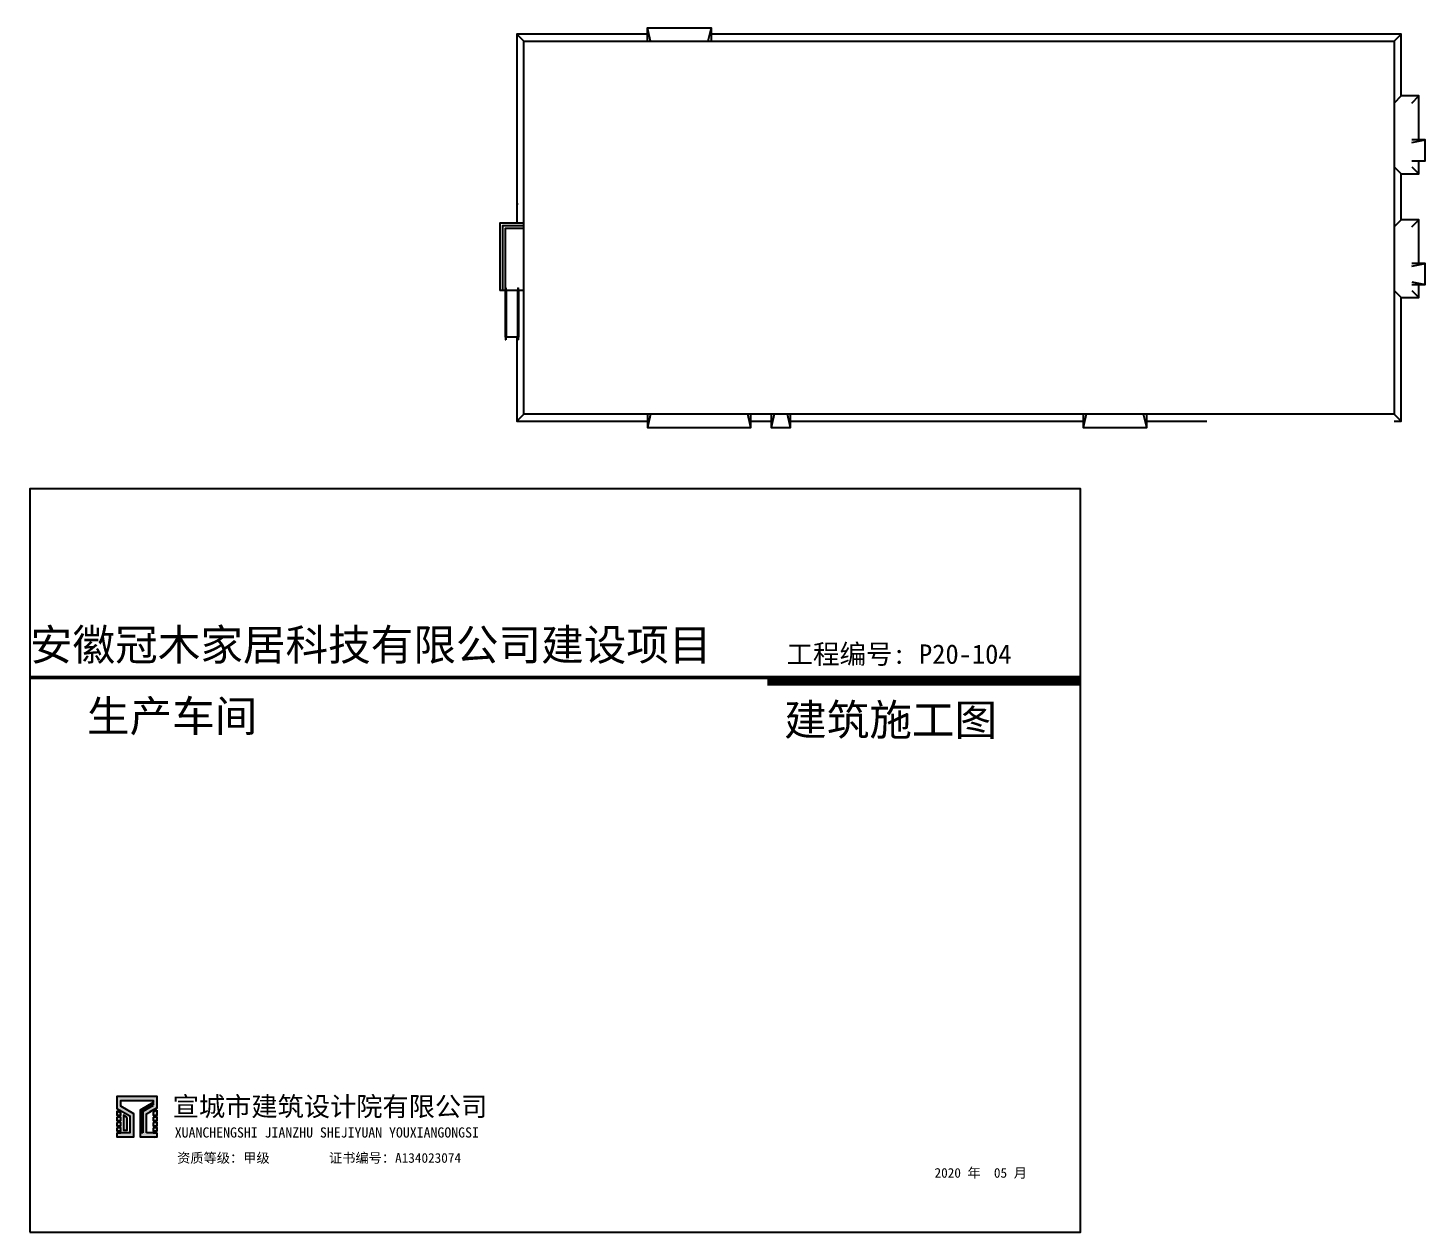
# Model space of a CAD drawing. Extents: x -4747 to 1060961, y -766984 to 396631.
# Drawn here: x 422333 to 580445, y 260367 to 396631 of the extents above; entities that cross this region are included whole.
import ezdxf
from ezdxf.enums import TextEntityAlignment as Align

# ---------------------------------------------------------------- set-up
doc = ezdxf.new("R2010")
doc.units = 0
doc.header["$LTSCALE"] = 1000
doc.header["$MEASUREMENT"] = 0
doc.layers.get('0').update_dxf_attribs({"linetype": 'CONTINUOUS'})
for name, color, linetype in [('PUB_TITLE', 4, 'CONTINUOUS'), ('STAIR', 2, 'CONTINUOUS'), ('剖面填充', 147, 'CONTINUOUS'), ('图框', 8, 'CONTINUOUS'), ('散水', 2, 'CONTINUOUS'), ('栏杆', 56, 'CONTINUOUS')]:
    doc.layers.add(name, color=color, linetype=linetype)
doc.styles.add('TKZ1', font='simhei.ttf', dxfattribs={"width": 0.7})
doc.styles.add('黑体', font='simhei.ttf')

msp = doc.modelspace()

# ---------------------------------------------------------------- hatches: boundary and pattern name
h = msp.add_hatch(color=1)
h.paths.add_polyline_path([(436953.1, 275700.5), (432391.3, 275700.5), (432391.3, 274360.2), (433873.7, 273504.4), (433873.7, 271583.4), (432836, 271583.4), (432391.3, 271583.4), (432391.3, 271138.7), (434318.4, 271138.7), (434318.4, 273761.1), (432836, 274617), (432836, 275255.8), (436508.4, 275255.8), (436508.4, 275033.4), (435026, 274177.6), (435026, 271138.7), (436953.1, 271138.7), (436953.1, 271583.4), (436508.4, 271583.4), (435767.2, 271583.4), (435767.2, 273749.7), (436953.1, 274434.3)])
h.paths.add_polyline_path([(436508.4, 274691.1), (435322.5, 274006.4), (435322.5, 271583.4), (435174.3, 271583.4), (435174.3, 274092), (436508.4, 274862.3)], flags=16)
h = msp.add_hatch(color=1)
h.paths.add_polyline_path([(436953.1, 274177.6), (436508.4, 273920.8), (436508.4, 273584.6), (436953.1, 273584.6)])
h.paths.add_polyline_path([(436953.1, 273362.3), (436508.4, 273362.3), (436508.4, 272991.7), (436953.1, 272991.7)])
h.paths.add_polyline_path([(436953.1, 272769.3), (436508.4, 272769.3), (436508.4, 272398.7), (436953.1, 272398.7)])
h.paths.add_polyline_path([(436953.1, 272176.4), (436508.4, 272176.4), (436508.4, 271805.8), (436953.1, 271805.8)])
h.paths.add_polyline_path([(433577.2, 273333.2), (433132.5, 273590), (433132.5, 271879.9), (433577.2, 271879.9)])
h.paths.add_polyline_path([(432391.3, 274103.5), (432391.3, 273584.6), (432836, 273584.6), (432836, 273846.7)])
h.paths.add_polyline_path([(432836, 273362.3), (432391.3, 273362.3), (432391.3, 272991.7), (432836, 272991.7)])
h.paths.add_polyline_path([(432836, 272769.3), (432391.3, 272769.3), (432391.3, 272398.7), (432836, 272398.7)])
h.paths.add_polyline_path([(432836, 272176.4), (432391.3, 272176.4), (432391.3, 271805.8), (432836, 271805.8)])

# ---------------------------------------------------------------- linework, layer by layer
at = {"color": 0}
for points, const_width in [([(422540.4, 323133.4), (541438.1, 323133.4)], 415.9), ([(506000.7, 322717.6), (541438.1, 322717.6)], 1039.6)]:
    msp.add_lwpolyline(points, dxfattribs=dict(at, const_width=const_width))
for points in [[(435767.2, 271583.4), (435767.2, 273749.7), (436953.1, 274434.3), (436953.1, 275700.5), (432391.3, 275700.5), (432391.3, 274360.2), (433873.7, 273504.4), (433873.7, 271583.4), (432836, 271583.4)], [(432391.3, 271583.4), (432391.3, 271138.7), (434318.4, 271138.7), (434318.4, 273761.1), (432836, 274617), (432836, 275255.8), (436508.4, 275255.8), (436508.4, 275033.4), (435026, 274177.6), (435026, 271138.7), (436953.1, 271138.7), (436953.1, 271583.4)], [(432391.3, 274103.5), (432391.3, 273584.6), (432836, 273584.6), (432836, 273846.7)], [(432391.3, 274103.5), (432836, 273846.7)], [(436508.4, 274862.3), (435174.3, 274092), (435174.3, 271583.4)], [(436508.4, 274691.1), (435322.5, 274006.4), (435322.5, 271583.4)], [(436953.1, 274434.3), (436128.1, 273958)], [(436508.4, 274931.6), (436508.4, 274760.4)], [(436508.4, 273920.8), (436508.4, 273584.6), (436953.1, 273584.6), (436953.1, 274177.6)], [(436953.1, 274177.6), (436508.4, 273920.8)], [(432393.9, 271584), (432838.6, 271584)], [(435322.5, 271591.7), (435174.3, 271591.7)], [(436508.4, 271583.4), (435767.2, 271583.4)], [(436508.4, 271583.4), (436953.1, 271583.4)]]:
    msp.add_lwpolyline(points)
for points in [[(433577.2, 273333.2), (433132.5, 273590), (433132.5, 271879.9), (433577.2, 271879.9)], [(432386.7, 272178.5), (432386.7, 271807.9), (432831.4, 271807.9), (432831.4, 272178.5)], [(432391.3, 273362.3), (432391.3, 272991.7), (432836, 272991.7), (432836, 273362.3)], [(432391.3, 272769.3), (432391.3, 272398.7), (432836, 272398.7), (432836, 272769.3)], [(436508.4, 273362.3), (436508.4, 272991.7), (436953.1, 272991.7), (436953.1, 273362.3)], [(436508.4, 272769.3), (436508.4, 272398.7), (436953.1, 272398.7), (436953.1, 272769.3)], [(436508.4, 272176.5), (436508.4, 271806), (436953.1, 271806), (436953.1, 272176.5)]]:
    msp.add_lwpolyline(points, close=True)
at = {"layer": 'PUB_TITLE'}
msp.add_lwpolyline([(422538.1, 260367), (541438.1, 260367), (541438.1, 344467), (422538.1, 344467)], close=True, dxfattribs=at)
at = {"layer": 'STAIR'}
for points in [[(478444.9, 374531.4), (475744.9, 374531.4), (475744.9, 369831.4), (475744.9, 366931.4)], [(478444.9, 374231.4), (476044.9, 374231.4), (476044.9, 369831.4), (476044.9, 366931.4)], [(478444.9, 373931.4), (476344.9, 373931.4), (476344.9, 369831.4), (476344.9, 366931.4)], [(476344.9, 366931.4), (475744.9, 366931.4)], [(476344.9, 366931.4), (475744.9, 366931.4)], [(477844.9, 366931.4), (476344.9, 366931.4)], [(476344.9, 366931.4), (476344.9, 361651.4)], [(476444.9, 366931.4), (476444.9, 361651.4)], [(477744.9, 366931.4), (477744.9, 361651.4)], [(477844.9, 366931.4), (477844.9, 361651.4)], [(477844.9, 361651.4), (476344.9, 361651.4)]]:
    msp.add_lwpolyline(points, dxfattribs=at)
at = {"layer": '剖面填充'}
for p, q in [((436612.7, 270996.8), (436612.7, 270996.8)), ((455964.8, 271637.3), (455964.8, 271637.3)), ((455964.8, 271637.3), (455964.8, 271637.3)), ((455964.8, 271637.3), (455964.8, 271637.3)), ((455964.8, 271637.3), (455964.8, 271637.3)), ((455964.8, 271637.3), (455964.8, 271637.3))]:
    msp.add_line(p, q, dxfattribs=at)
msp.add_lwpolyline([(576944.9, 352931.4), (478444.9, 352931.4), (478444.9, 395131.4), (576944.9, 395131.4)], close=True, dxfattribs=at)
at = {"layer": '散水'}
for points in [[(492444.9, 395931.4), (477644.9, 395931.4), (477644.9, 387931.4)], [(478444.9, 395131.4), (477644.9, 395931.4)], [(492444.9, 395131.4), (492444.9, 396631.4), (499644.9, 396631.4), (499644.9, 395131.4)], [(492794.9, 395131.4), (492444.9, 396631.4)], [(499644.9, 396631.4), (499294.9, 395131.4)], [(541744.9, 395931.4), (499644.9, 395931.4)], [(579744.9, 383981.4), (579744.9, 388931.4), (577744.9, 388931.4), (577744.9, 395931.4), (541744.9, 395931.4)], [(576944.9, 395131.4), (577744.9, 395931.4)], [(477644.9, 387931.4), (477644.9, 374531.4)], [(577744.9, 388931.4), (576944.9, 388131.4)], [(578944.9, 388131.4), (579744.9, 388931.4)], [(578944.9, 381581.4), (580444.9, 381581.4), (580444.9, 383981.4), (578944.9, 383981.4)], [(578944.9, 383681.4), (580444.9, 383981.4)], [(579744.9, 369981.4), (579744.9, 374931.4), (577744.9, 374931.4), (577744.9, 380131.4), (579744.9, 380131.4), (579744.9, 381581.4)], [(577744.9, 380131.4), (576944.9, 380931.4)], [(578944.9, 380931.4), (579744.9, 380131.4)], [(577744.9, 374931.4), (576944.9, 374131.4)], [(578944.9, 374131.4), (579744.9, 374931.4)], [(578944.9, 367581.4), (580444.9, 367581.4), (580444.9, 369981.4), (578944.9, 369981.4)], [(578944.9, 369681.4), (580444.9, 369981.4)], [(478444.9, 366931.4), (475744.9, 366931.4)], [(576944.9, 352131.4), (577744.9, 352131.4), (577744.9, 366131.4), (579744.9, 366131.4), (579744.9, 367581.4)], [(577744.9, 366131.4), (576944.9, 366931.4)], [(578944.9, 367881.4), (580444.9, 367581.4)], [(578944.9, 366931.4), (579744.9, 366131.4)], [(477644.9, 361651.4), (477644.9, 352131.4), (492444.9, 352131.4)], [(478444.9, 352929.5), (477644.9, 352131.4)], [(492444.9, 352931.4), (492444.9, 351431.4), (504144.9, 351431.4), (504144.9, 352931.4)], [(492794.9, 352931.4), (492444.9, 351431.4)], [(504144.9, 351431.4), (503794.9, 352931.4)], [(506444.9, 352931.4), (506444.9, 351431.4), (508644.9, 351431.4), (508644.9, 352931.4)], [(506794.9, 352931.4), (506444.9, 351431.4)], [(508644.9, 351431.4), (508294.9, 352931.4)], [(541744.9, 352931.4), (541744.9, 351431.4), (548944.9, 351431.4), (548944.9, 352931.4)], [(542094.9, 352931.4), (541744.9, 351431.4)], [(548944.9, 351431.4), (548594.9, 352931.4)], [(576944.9, 352931.4), (577744.9, 352131.4)], [(504144.9, 352131.4), (506444.9, 352131.4)], [(508644.9, 352131.4), (541744.9, 352131.4)], [(548944.9, 352131.4), (555744.9, 352131.4)]]:
    msp.add_lwpolyline(points, dxfattribs=at)
at = {"layer": '栏杆'}
for points in [[(477774.9, 376711.4), (477814.9, 376711.4)], [(476374.9, 367231.4), (476374.9, 361351.4)], [(476374.9, 367231.4), (476414.9, 367231.4)], [(476414.9, 367231.4), (476414.9, 361351.4)], [(477774.9, 367231.4), (477774.9, 361351.4)], [(477774.9, 367231.4), (477814.9, 367231.4)], [(477814.9, 367231.4), (477814.9, 361351.4)], [(476374.9, 361351.4), (476414.9, 361351.4)], [(477774.9, 361351.4), (477814.9, 361351.4)]]:
    msp.add_lwpolyline(points, dxfattribs=at)

# ---------------------------------------------------------------- texts
at = {"layer": '图框', "color": 6, "style": 'TKZ1'}
for s, height, p in [('   安徽冠木家居科技有限公司建设项目', 3534.726, (415343.1, 325060)), ('生产车间', 3534.73, (429017.6, 316990.3)), ('建筑施工图', 3534.73, (507908.6, 316566.1))]:
    msp.add_text(s, height=height, dxfattribs=at).set_placement(p)
at = {"layer": '图框', "color": 4, "style": '黑体'}
msp.add_text('工程编号: P20-104  ', height=2200, dxfattribs=at).set_placement((508177.3, 324673))
at = {"layer": '图框', "style": 'TKZ1'}
msp.add_text('宣城市建筑设计院有限公司', height=2175.254, dxfattribs=at).set_placement((456520.1, 274623.8), align=Align.MIDDLE)
at = {"layer": '图框', "color": 4, "style": '黑体'}
for s, height, p in [('XUANCHENGSHI JIANZHU SHEJIYUAN YOUXIANGONGSI', 1150, (456156.9, 271637.3)), ('资质等级：甲级         证书编号：A134023074', 1096.952, (455278.9, 268780.1)), ('2020 年  05 月 ', 1096.952, (530534, 267087.4))]:
    msp.add_text(s, height=height, dxfattribs=at).set_placement(p, align=Align.MIDDLE)

doc.saveas('drawing.dxf')
